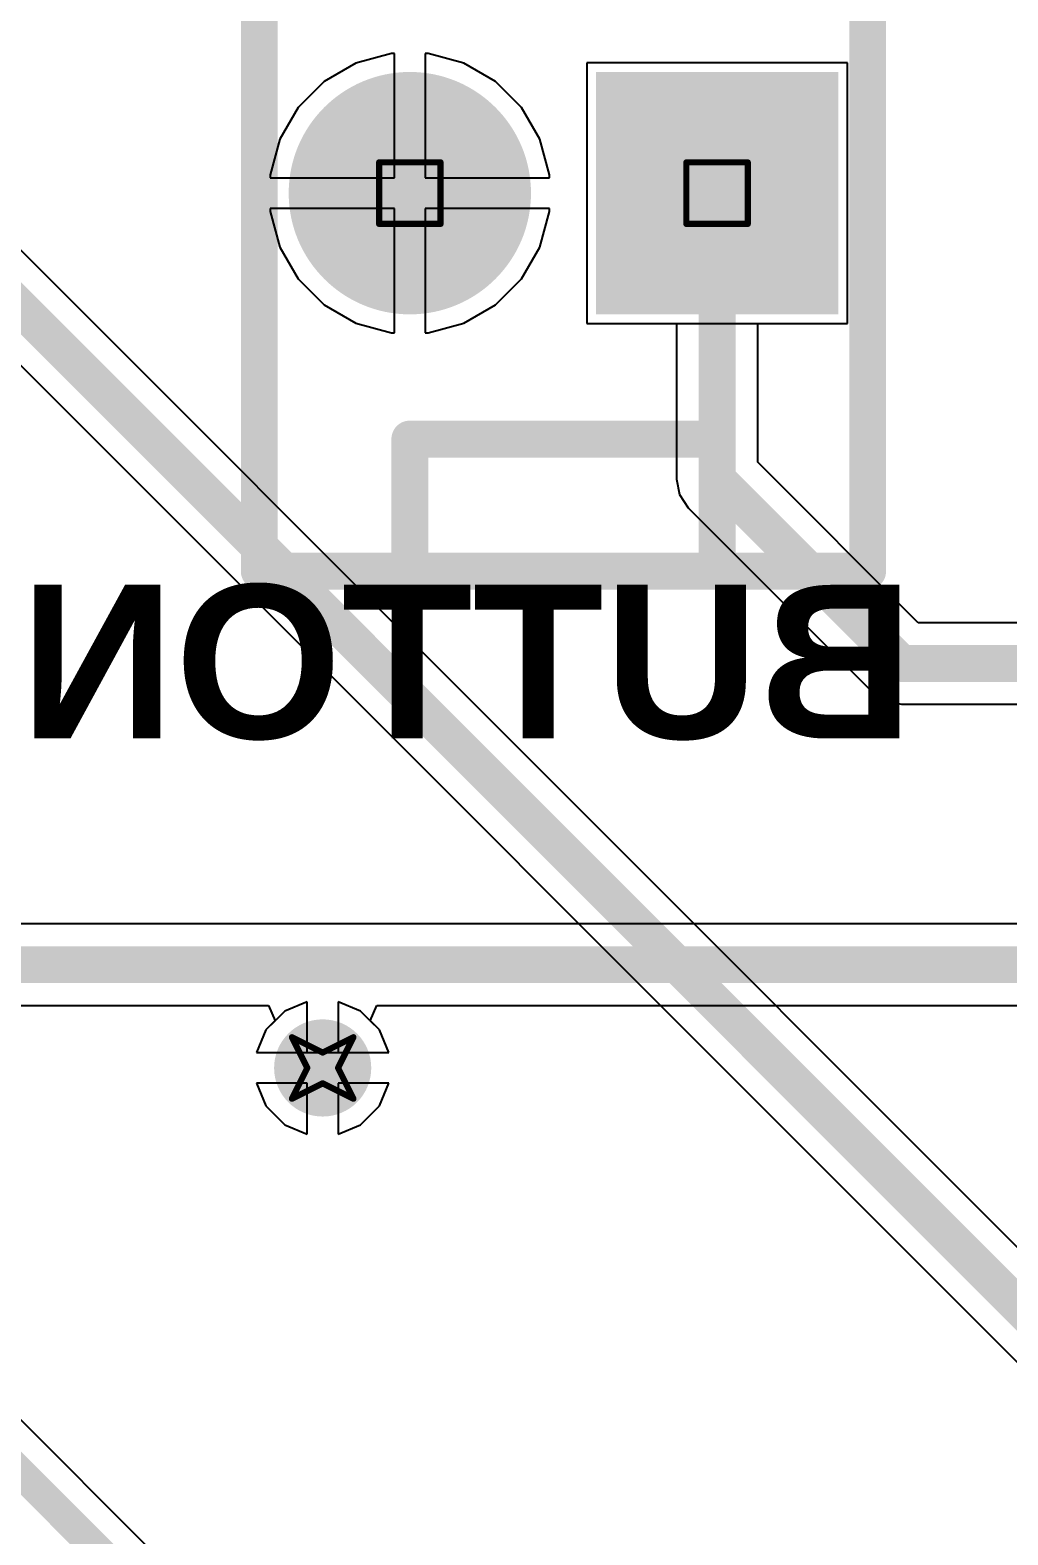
# Model space of a CAD drawing. Header units: inches. Extents: x -48 to 200, y -49 to 27.
# Drawn here: x 2.5034 to 2.8217, y 1.3585 to 1.848 of the extents above; entities that cross this region are included whole.
import ezdxf

# ---------------------------------------------------------------- set-up
doc = ezdxf.new("R2010")
doc.units = ezdxf.units.IN
doc.header["$MEASUREMENT"] = 0
for name, color, linetype in [('Bottom Layer', 5, 'Continuous'), ('Bottom Overlay', 54, 'Continuous'), ('Bottom Solder', 6, 'Continuous'), ('Drill Drawing', 1, 'Continuous'), ('Multi-Layer', 9, 'Continuous'), ('Pad Holes', 156, 'Continuous'), ('Top Layer', 1, 'Continuous'), ('Top Solder', 216, 'Continuous'), ('Via Holes', 16, 'Continuous')]:
    doc.layers.add(name, color=color, linetype=linetype)
doc.styles.add('Arial_Bold', font='', dxfattribs={"height": 0.2})
doc.styles.get('Arial_Bold').set_extended_font_data('Arial', bold=True)

# ---------------------------------------------------------------- blocks, each defined once
blk = doc.blocks.new('022232021_B_47')
at = {"layer": 'Bottom Layer'}
blk.add_hatch(color=5, dxfattribs=at).paths.add_polyline_path([(-0.08543, 0.03543), (-0.01457, 0.03543), (-0.01457, -0.03543), (-0.08543, -0.03543)])
h = blk.add_hatch(color=5, dxfattribs=at)
edge = h.paths.add_edge_path()
edge.add_arc((0.05, 0), 0.03543, 0, 360)
at = {"layer": 'Bottom Solder'}
blk.add_hatch(color=6, dxfattribs=at).paths.add_polyline_path([(-0.08943, 0.03943), (-0.01057, 0.03943), (-0.01057, -0.03943), (-0.08943, -0.03943)])
h = blk.add_hatch(color=6, dxfattribs=at)
edge = h.paths.add_edge_path()
edge.add_arc((0.05, 0), 0.03943, 0, 360)
at = {"layer": 'Multi-Layer'}
blk.add_hatch(color=9, dxfattribs=at).paths.add_polyline_path([(-0.08543, 0.03543), (-0.01457, 0.03543), (-0.01457, -0.03543), (-0.08543, -0.03543)])
h = blk.add_hatch(color=9, dxfattribs=at)
edge = h.paths.add_edge_path()
edge.add_arc((0.05, 0), 0.03543, 0, 360)
at = {"layer": 'Pad Holes'}
h = blk.add_hatch(color=7, dxfattribs=at)
edge = h.paths.add_edge_path()
edge.add_arc((-0.05, 0), 0.02008, 0, 360)
h = blk.add_hatch(color=7, dxfattribs=at)
edge = h.paths.add_edge_path()
edge.add_arc((0.05, 0), 0.02008, 0, 360)
at = {"layer": 'Top Layer'}
blk.add_hatch(color=1, dxfattribs=at).paths.add_polyline_path([(-0.08543, 0.03543), (-0.01457, 0.03543), (-0.01457, -0.03543), (-0.08543, -0.03543)])
h = blk.add_hatch(color=1, dxfattribs=at)
edge = h.paths.add_edge_path()
edge.add_arc((0.05, 0), 0.03543, 0, 360)
at = {"layer": 'Top Solder'}
blk.add_hatch(color=216, dxfattribs=at).paths.add_polyline_path([(-0.08943, 0.03943), (-0.01057, 0.03943), (-0.01057, -0.03943), (-0.08943, -0.03943)])
h = blk.add_hatch(color=216, dxfattribs=at)
edge = h.paths.add_edge_path()
edge.add_arc((0.05, 0), 0.03943, 0, 360)
at = {"layer": 'Bottom Overlay'}
for points in [[(-0.099, 0.123, 0.012, 0.012, 0), (-0.099, -0.128, 0.012, 0.012, 0)], [(0.099, 0.123, 0.012, 0.012, 0), (-0.099, 0.123, 0.012, 0.012, 0)], [(-0.05, 0.123, 0.012, 0.012, 0), (-0.05, 0.08, 0.012, 0.012, 0)], [(0.05, 0.123, 0.012, 0.012, 0), (0.05, 0.08, 0.012, 0.012, 0)], [(0.099, 0.123, 0.012, 0.012, 0), (0.099, -0.128, 0.012, 0.012, 0)], [(0.05, 0.08, 0.012, 0.012, 0), (-0.05, 0.08, 0.012, 0.012, 0)], [(0.099, -0.128, 0.012, 0.012, 0), (-0.099, -0.128, 0.012, 0.012, 0)]]:
    blk.add_lwpolyline(points, format="xyseb", dxfattribs=at)
for points in [[(-0.102, 0.123, 0.006, 0.006, 1), (-0.096, 0.123, 0.006, 0.006, 1)], [(-0.102, 0.123, 0.006, 0.006, 1), (-0.096, 0.123, 0.006, 0.006, 1)], [(-0.053, 0.123, 0.006, 0.006, 1), (-0.047, 0.123, 0.006, 0.006, 1)], [(0.047, 0.123, 0.006, 0.006, 1), (0.053, 0.123, 0.006, 0.006, 1)], [(0.096, 0.123, 0.006, 0.006, 1), (0.102, 0.123, 0.006, 0.006, 1)], [(0.096, 0.123, 0.006, 0.006, 1), (0.102, 0.123, 0.006, 0.006, 1)], [(-0.053, 0.08, 0.006, 0.006, 1), (-0.047, 0.08, 0.006, 0.006, 1)], [(-0.053, 0.08, 0.006, 0.006, 1), (-0.047, 0.08, 0.006, 0.006, 1)], [(0.047, 0.08, 0.006, 0.006, 1), (0.053, 0.08, 0.006, 0.006, 1)], [(0.047, 0.08, 0.006, 0.006, 1), (0.053, 0.08, 0.006, 0.006, 1)], [(-0.102, -0.128, 0.006, 0.006, 1), (-0.096, -0.128, 0.006, 0.006, 1)], [(-0.102, -0.128, 0.006, 0.006, 1), (-0.096, -0.128, 0.006, 0.006, 1)], [(0.096, -0.128, 0.006, 0.006, 1), (0.102, -0.128, 0.006, 0.006, 1)], [(0.096, -0.128, 0.006, 0.006, 1), (0.102, -0.128, 0.006, 0.006, 1)]]:
    blk.add_lwpolyline(points, format="xyseb", close=True, dxfattribs=at)

msp = doc.modelspace()

# ---------------------------------------------------------------- hatches: boundary and pattern name
at = {"layer": 'Bottom Layer'}
h = msp.add_hatch(color=5, dxfattribs=at)
edge = h.paths.add_edge_path()
edge.add_arc((2.59863, 1.51041), 0.01181, 0, 360)
at = {"layer": 'Bottom Solder'}
h = msp.add_hatch(color=6, dxfattribs=at)
edge = h.paths.add_edge_path()
edge.add_arc((2.59863, 1.51041), 0.01581, 0, 360)
at = {"layer": 'Top Layer'}
h = msp.add_hatch(color=1, dxfattribs=at)
edge = h.paths.add_edge_path()
edge.add_arc((2.59863, 1.51041), 0.01181, 0, 360)
at = {"layer": 'Top Solder'}
h = msp.add_hatch(color=216, dxfattribs=at)
edge = h.paths.add_edge_path()
edge.add_arc((2.59863, 1.51041), 0.01581, 0, 360)
at = {"layer": 'Via Holes'}
h = msp.add_hatch(color=7, dxfattribs=at)
edge = h.paths.add_edge_path()
edge.add_arc((2.59863, 1.51041), 0.00591, 0, 360)

# ---------------------------------------------------------------- linework, layer by layer
at = {"layer": 'Bottom Layer'}
for p, q in [((2.60946, 1.83734), (2.5991, 1.83136)), ((2.62102, 1.84043), (2.60946, 1.83734)), ((2.622, 1.84043), (2.62102, 1.84043)), ((2.622, 1.8), (2.622, 1.84043)), ((2.63298, 1.84043), (2.632, 1.84043)), ((2.632, 1.84043), (2.632, 1.8)), ((2.64454, 1.83734), (2.63298, 1.84043)), ((2.6549, 1.83136), (2.64454, 1.83734)), ((2.76943, 1.83743), (2.68457, 1.83743)), ((2.68457, 1.83743), (2.68457, 1.75257)), ((2.76943, 1.75257), (2.76943, 1.83743)), ((2.5991, 1.83136), (2.59064, 1.8229)), ((2.66336, 1.8229), (2.6549, 1.83136)), ((2.59064, 1.8229), (2.58466, 1.81254)), ((2.66934, 1.81254), (2.66336, 1.8229)), ((2.58466, 1.81254), (2.58157, 1.80098)), ((2.67243, 1.80098), (2.66934, 1.81254)), ((2.98682, 1.28993), (2.46987, 1.80687)), ((2.58157, 1.80098), (2.58157, 1.8)), ((2.58157, 1.8), (2.622, 1.8)), ((2.632, 1.8), (2.67243, 1.8)), ((2.67243, 1.8), (2.67243, 1.80098)), ((2.622, 1.79), (2.58157, 1.79)), ((2.58157, 1.79), (2.58157, 1.78902)), ((2.58157, 1.78902), (2.58466, 1.77746)), ((2.622, 1.74957), (2.622, 1.79)), ((2.67243, 1.79), (2.632, 1.79)), ((2.632, 1.79), (2.632, 1.74957)), ((2.66934, 1.77746), (2.67243, 1.78902)), ((2.67243, 1.78902), (2.67243, 1.79)), ((2.45501, 1.78425), (3.00027, 1.23899)), ((2.58466, 1.77746), (2.59064, 1.7671)), ((2.66336, 1.7671), (2.66934, 1.77746)), ((2.59064, 1.7671), (2.5991, 1.75864)), ((2.6549, 1.75864), (2.66336, 1.7671)), ((2.5991, 1.75864), (2.60946, 1.75266)), ((2.64454, 1.75266), (2.6549, 1.75864)), ((2.60946, 1.75266), (2.62102, 1.74957)), ((2.63298, 1.74957), (2.64454, 1.75266)), ((2.62102, 1.74957), (2.622, 1.74957)), ((2.632, 1.74957), (2.63298, 1.74957)), ((2.68457, 1.75257), (2.76943, 1.75257)), ((2.58628, 1.5289), (2.58014, 1.52276)), ((2.59363, 1.53195), (2.58628, 1.5289)), ((2.59363, 1.51541), (2.59363, 1.53195)), ((2.61098, 1.5289), (2.60363, 1.53195)), ((2.60363, 1.53195), (2.60363, 1.51541)), ((2.61712, 1.52276), (2.61098, 1.5289)), ((2.58014, 1.52276), (2.57709, 1.51541)), ((2.62017, 1.51541), (2.61712, 1.52276)), ((2.57709, 1.51541), (2.59363, 1.51541)), ((2.60363, 1.51541), (2.62017, 1.51541)), ((2.59363, 1.50541), (2.57709, 1.50541)), ((2.57709, 1.50541), (2.58014, 1.49805)), ((2.59363, 1.48887), (2.59363, 1.50541)), ((2.62017, 1.50541), (2.60363, 1.50541)), ((2.60363, 1.50541), (2.60363, 1.48887)), ((2.61712, 1.49805), (2.62017, 1.50541)), ((2.58014, 1.49805), (2.58628, 1.49192)), ((2.61098, 1.49192), (2.61712, 1.49805)), ((2.58628, 1.49192), (2.59363, 1.48887)), ((2.60363, 1.48887), (2.61098, 1.49192))]:
    msp.add_line(p, q, dxfattribs=at)
msp.add_lwpolyline([(2.4605, 1.7975, 0.012, 0.012, 0), (3.01352, 1.24448, 0.012, 0.012, 0)], format="xyseb", dxfattribs=at)
at = {"layer": 'Drill Drawing'}
for points in [[(2.617, 1.805, 0.002, 0.002, 0), (2.637, 1.805, 0.002, 0.002, 0)], [(2.617, 1.785, 0.002, 0.002, 0), (2.617, 1.805, 0.002, 0.002, 0)], [(2.637, 1.785, 0.002, 0.002, 0), (2.637, 1.805, 0.002, 0.002, 0)], [(2.717, 1.805, 0.002, 0.002, 0), (2.737, 1.805, 0.002, 0.002, 0)], [(2.717, 1.785, 0.002, 0.002, 0), (2.717, 1.805, 0.002, 0.002, 0)], [(2.737, 1.785, 0.002, 0.002, 0), (2.737, 1.805, 0.002, 0.002, 0)], [(2.617, 1.785, 0.002, 0.002, 0), (2.637, 1.785, 0.002, 0.002, 0)], [(2.717, 1.785, 0.002, 0.002, 0), (2.737, 1.785, 0.002, 0.002, 0)], [(2.58863, 1.52041, 0.002, 0.002, 0), (2.59863, 1.51541, 0.002, 0.002, 0)], [(2.58863, 1.52041, 0.002, 0.002, 0), (2.59363, 1.51041, 0.002, 0.002, 0)], [(2.59863, 1.51541, 0.002, 0.002, 0), (2.60863, 1.52041, 0.002, 0.002, 0)], [(2.60363, 1.51041, 0.002, 0.002, 0), (2.60863, 1.52041, 0.002, 0.002, 0)], [(2.58863, 1.50041, 0.002, 0.002, 0), (2.59363, 1.51041, 0.002, 0.002, 0)], [(2.60363, 1.51041, 0.002, 0.002, 0), (2.60863, 1.50041, 0.002, 0.002, 0)], [(2.58863, 1.50041, 0.002, 0.002, 0), (2.59863, 1.50541, 0.002, 0.002, 0)], [(2.59863, 1.50541, 0.002, 0.002, 0), (2.60863, 1.50041, 0.002, 0.002, 0)]]:
    msp.add_lwpolyline(points, format="xyseb", dxfattribs=at)
for points in [[(2.6165, 1.805, 0.001, 0.001, 1), (2.6175, 1.805, 0.001, 0.001, 1)], [(2.6165, 1.805, 0.001, 0.001, 1), (2.6175, 1.805, 0.001, 0.001, 1)], [(2.6365, 1.805, 0.001, 0.001, 1), (2.6375, 1.805, 0.001, 0.001, 1)], [(2.6365, 1.805, 0.001, 0.001, 1), (2.6375, 1.805, 0.001, 0.001, 1)], [(2.7165, 1.805, 0.001, 0.001, 1), (2.7175, 1.805, 0.001, 0.001, 1)], [(2.7165, 1.805, 0.001, 0.001, 1), (2.7175, 1.805, 0.001, 0.001, 1)], [(2.7365, 1.805, 0.001, 0.001, 1), (2.7375, 1.805, 0.001, 0.001, 1)], [(2.7365, 1.805, 0.001, 0.001, 1), (2.7375, 1.805, 0.001, 0.001, 1)], [(2.6165, 1.785, 0.001, 0.001, 1), (2.6175, 1.785, 0.001, 0.001, 1)], [(2.6165, 1.785, 0.001, 0.001, 1), (2.6175, 1.785, 0.001, 0.001, 1)], [(2.6365, 1.785, 0.001, 0.001, 1), (2.6375, 1.785, 0.001, 0.001, 1)], [(2.6365, 1.785, 0.001, 0.001, 1), (2.6375, 1.785, 0.001, 0.001, 1)], [(2.7165, 1.785, 0.001, 0.001, 1), (2.7175, 1.785, 0.001, 0.001, 1)], [(2.7165, 1.785, 0.001, 0.001, 1), (2.7175, 1.785, 0.001, 0.001, 1)], [(2.7365, 1.785, 0.001, 0.001, 1), (2.7375, 1.785, 0.001, 0.001, 1)], [(2.7365, 1.785, 0.001, 0.001, 1), (2.7375, 1.785, 0.001, 0.001, 1)], [(2.58813, 1.52041, 0.001, 0.001, 1), (2.58913, 1.52041, 0.001, 0.001, 1)], [(2.58813, 1.52041, 0.001, 0.001, 1), (2.58913, 1.52041, 0.001, 0.001, 1)], [(2.60813, 1.52041, 0.001, 0.001, 1), (2.60913, 1.52041, 0.001, 0.001, 1)], [(2.60813, 1.52041, 0.001, 0.001, 1), (2.60913, 1.52041, 0.001, 0.001, 1)], [(2.59813, 1.51541, 0.001, 0.001, 1), (2.59913, 1.51541, 0.001, 0.001, 1)], [(2.59813, 1.51541, 0.001, 0.001, 1), (2.59913, 1.51541, 0.001, 0.001, 1)], [(2.59313, 1.51041, 0.001, 0.001, 1), (2.59413, 1.51041, 0.001, 0.001, 1)], [(2.59313, 1.51041, 0.001, 0.001, 1), (2.59413, 1.51041, 0.001, 0.001, 1)], [(2.60313, 1.51041, 0.001, 0.001, 1), (2.60413, 1.51041, 0.001, 0.001, 1)], [(2.60313, 1.51041, 0.001, 0.001, 1), (2.60413, 1.51041, 0.001, 0.001, 1)], [(2.59813, 1.50541, 0.001, 0.001, 1), (2.59913, 1.50541, 0.001, 0.001, 1)], [(2.59813, 1.50541, 0.001, 0.001, 1), (2.59913, 1.50541, 0.001, 0.001, 1)], [(2.58813, 1.50041, 0.001, 0.001, 1), (2.58913, 1.50041, 0.001, 0.001, 1)], [(2.58813, 1.50041, 0.001, 0.001, 1), (2.58913, 1.50041, 0.001, 0.001, 1)], [(2.60813, 1.50041, 0.001, 0.001, 1), (2.60913, 1.50041, 0.001, 0.001, 1)], [(2.60813, 1.50041, 0.001, 0.001, 1), (2.60913, 1.50041, 0.001, 0.001, 1)]]:
    msp.add_lwpolyline(points, format="xyseb", close=True, dxfattribs=at)
at = {"layer": 'Top Layer'}
for p, q in [((2.60946, 1.83734), (2.5991, 1.83136)), ((2.62102, 1.84043), (2.60946, 1.83734)), ((2.622, 1.84043), (2.62102, 1.84043)), ((2.622, 1.8), (2.622, 1.84043)), ((2.63298, 1.84043), (2.632, 1.84043)), ((2.632, 1.84043), (2.632, 1.8)), ((2.64454, 1.83734), (2.63298, 1.84043)), ((2.6549, 1.83136), (2.64454, 1.83734)), ((2.76943, 1.83743), (2.68457, 1.83743)), ((2.68457, 1.83743), (2.68457, 1.75257)), ((2.76943, 1.75257), (2.76943, 1.83743)), ((2.5991, 1.83136), (2.59064, 1.8229)), ((2.66336, 1.8229), (2.6549, 1.83136)), ((2.59064, 1.8229), (2.58466, 1.81254)), ((2.66934, 1.81254), (2.66336, 1.8229)), ((2.58466, 1.81254), (2.58157, 1.80098)), ((2.67243, 1.80098), (2.66934, 1.81254)), ((2.58157, 1.80098), (2.58157, 1.8)), ((2.58157, 1.8), (2.622, 1.8)), ((2.632, 1.8), (2.67243, 1.8)), ((2.67243, 1.8), (2.67243, 1.80098)), ((2.622, 1.79), (2.58157, 1.79)), ((2.58157, 1.79), (2.58157, 1.78902)), ((2.58157, 1.78902), (2.58466, 1.77746)), ((2.622, 1.74957), (2.622, 1.79)), ((2.67243, 1.79), (2.632, 1.79)), ((2.632, 1.79), (2.632, 1.74957)), ((2.66934, 1.77746), (2.67243, 1.78902)), ((2.67243, 1.78902), (2.67243, 1.79)), ((2.58466, 1.77746), (2.59064, 1.7671)), ((2.66336, 1.7671), (2.66934, 1.77746)), ((2.59064, 1.7671), (2.5991, 1.75864)), ((2.6549, 1.75864), (2.66336, 1.7671)), ((2.5991, 1.75864), (2.60946, 1.75266)), ((2.64454, 1.75266), (2.6549, 1.75864)), ((2.60946, 1.75266), (2.62102, 1.74957)), ((2.63298, 1.74957), (2.64454, 1.75266)), ((2.62102, 1.74957), (2.622, 1.74957)), ((2.632, 1.74957), (2.63298, 1.74957)), ((2.68457, 1.75257), (2.71375, 1.75257)), ((2.71375, 1.75257), (2.71375, 1.702)), ((2.74025, 1.70749), (2.74025, 1.75257)), ((2.74025, 1.75257), (2.76943, 1.75257)), ((2.79249, 1.65525), (2.74025, 1.70749)), ((2.71375, 1.702), (2.71375, 1.702)), ((2.71375, 1.702), (2.71475, 1.69693)), ((2.71475, 1.69693), (2.71763, 1.69263)), ((2.71763, 1.69263), (2.77763, 1.63263)), ((3.17693, 1.65525), (2.79249, 1.65525)), ((2.77763, 1.63263), (2.78193, 1.62975)), ((2.78193, 1.62975), (2.787, 1.62875)), ((2.787, 1.62875), (3.47777, 1.62875)), ((3.40697, 1.55725), (2.15449, 1.55725)), ((2.46272, 1.53075), (2.58105, 1.53075)), ((2.58105, 1.53075), (2.58312, 1.52575)), ((2.61414, 1.52575), (2.61621, 1.53075)), ((2.61621, 1.53075), (2.82908, 1.53075)), ((2.58014, 1.52276), (2.57709, 1.51541)), ((2.58312, 1.52575), (2.58014, 1.52276)), ((2.61712, 1.52276), (2.61414, 1.52575)), ((2.62017, 1.51541), (2.61712, 1.52276)), ((2.57709, 1.51541), (2.62017, 1.51541)), ((2.59363, 1.50541), (2.57709, 1.50541)), ((2.57709, 1.50541), (2.58014, 1.49805)), ((2.59363, 1.48887), (2.59363, 1.50541)), ((2.62017, 1.50541), (2.60363, 1.50541)), ((2.60363, 1.50541), (2.60363, 1.48887)), ((2.61712, 1.49805), (2.62017, 1.50541)), ((2.58014, 1.49805), (2.58628, 1.49192)), ((2.61098, 1.49192), (2.61712, 1.49805)), ((2.58628, 1.49192), (2.59363, 1.48887)), ((2.60363, 1.48887), (2.61098, 1.49192)), ((2.81438, 1.08193), (2.46524, 1.43107))]:
    msp.add_line(p, q, dxfattribs=at)
for points in [[(2.727, 1.702, 0.012, 0.012, 0), (2.727, 1.795, 0.012, 0.012, 0)], [(2.727, 1.702, 0.012, 0.012, 0), (2.787, 1.642, 0.012, 0.012, 0)], [(2.787, 1.642, 0.012, 0.012, 0), (3.48326, 1.642, 0.012, 0.012, 0)], [(2.149, 1.544, 0.012, 0.012, 0), (3.40697, 1.544, 0.012, 0.012, 0)], [(2.453, 1.426, 0.01, 0.01, 0), (2.81319, 1.06581, 0.01, 0.01, 0)]]:
    msp.add_lwpolyline(points, format="xyseb", dxfattribs=at)
for points in [[(2.724, 1.795, 0.006, 0.006, 1), (2.73, 1.795, 0.006, 0.006, 1)], [(2.724, 1.702, 0.006, 0.006, 1), (2.73, 1.702, 0.006, 0.006, 1)], [(2.724, 1.702, 0.006, 0.006, 1), (2.73, 1.702, 0.006, 0.006, 1)], [(2.784, 1.642, 0.006, 0.006, 1), (2.79, 1.642, 0.006, 0.006, 1)], [(2.784, 1.642, 0.006, 0.006, 1), (2.79, 1.642, 0.006, 0.006, 1)]]:
    msp.add_lwpolyline(points, format="xyseb", close=True, dxfattribs=at)

# ---------------------------------------------------------------- block references
at = {"rotation": 180}
msp.add_blockref('022232021_B_47', (2.677, 1.795), dxfattribs=at)

# ---------------------------------------------------------------- texts
at = {"layer": 'Bottom Overlay', "style": 'Arial_Bold', "text_generation_flag": 2}
msp.add_text('BUTTON-3', height=0.05, rotation=360, dxfattribs=at).set_placement((2.791, 1.61759))

doc.saveas('drawing.dxf')
